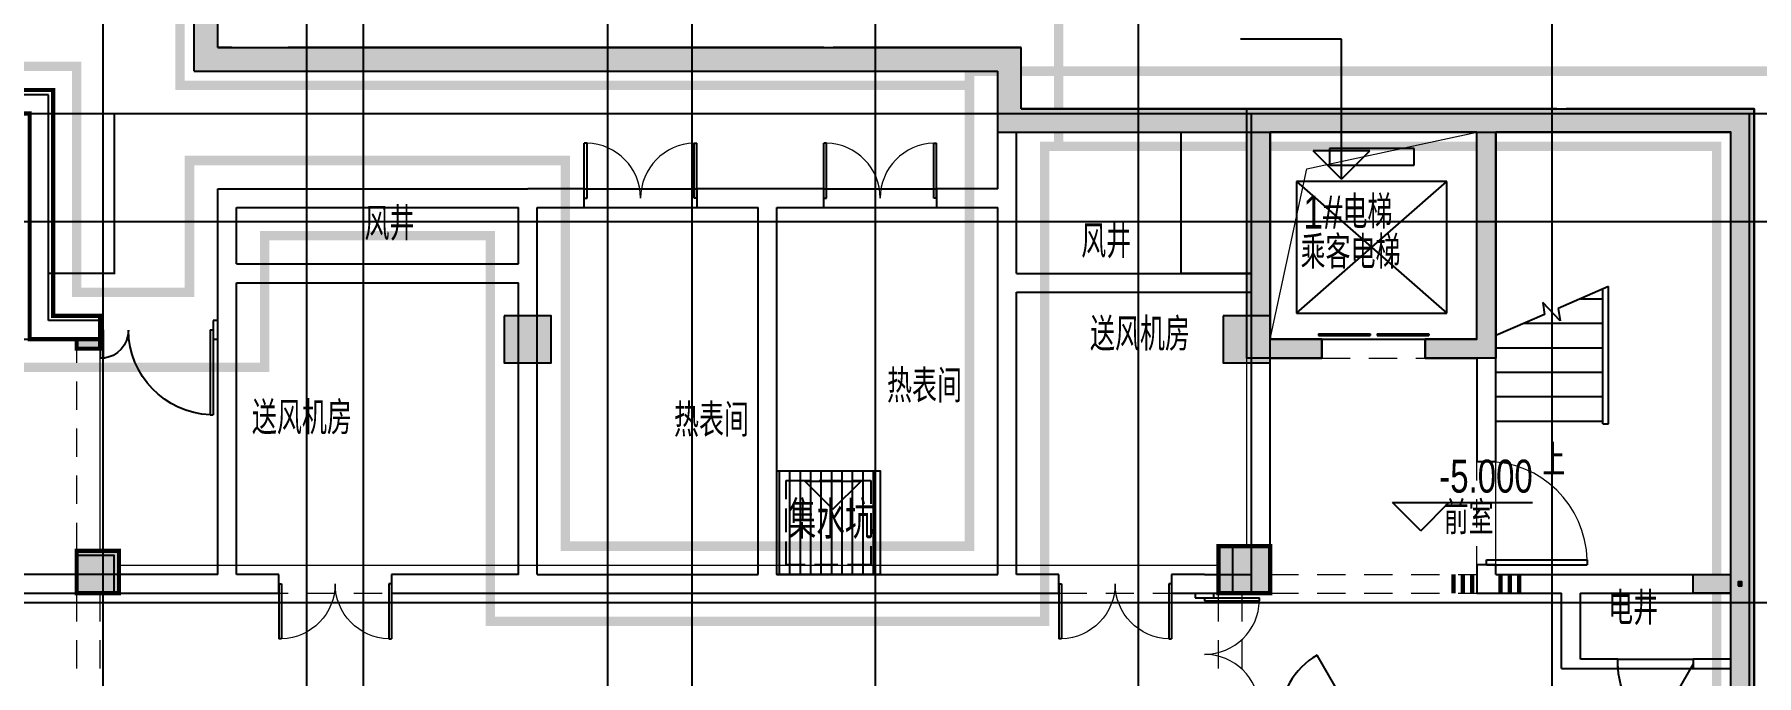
# Model space of a CAD drawing. Extents: x 369444 to 684549, y -549309 to 575337.
# Drawn here: x 587524 to 605849, y 277682 to 284497 of the extents above; entities that cross this region are included whole.
import ezdxf

# ---------------------------------------------------------------- set-up
doc = ezdxf.new("R2010")
doc.units = 0
doc.header["$LTSCALE"] = 1000
doc.header["$MEASUREMENT"] = 0
for name, pattern in [('__DASH', [0.35, 0.25, -0.1]), ('DASH', [0.35, 0.25, -0.1]), ('线型3', [500, 300, -200])]:
    doc.linetypes.add(name, pattern=pattern)
for name, color, linetype in [('COLUMN', 9, 'Continuous'), ('DIM_ELEV', 3, 'Continuous'), ('DIM_SYMB', 3, 'Continuous'), ('DOTE', 1, 'Continuous'), ('EVTR', 2, 'Continuous'), ('HS-A-轮廓线-地下室', 3, 'DASH'), ('PROMPT', 1, 'Continuous'), ('PUB_HATCH', 8, 'Continuous'), ('STAIR', 2, 'Continuous'), ('T-填充', 8, 'Continuous'), ('WALL', 9, 'Continuous'), ('WINDOW', 4, 'Continuous'), ('二期轮廓线', 8, 'DASH'), ('房间名称', 72, 'Continuous'), ('洞口上空图层', 211, 'Continuous'), ('砼墙', 151, 'Continuous'), ('防火分区线', 7, 'Continuous'), ('集水坑图层', 125, 'Continuous')]:
    doc.layers.add(name, color=color, linetype=linetype)
for name, color, linetype, lineweight in [('柱', 2, 'Continuous', 35), ('梁', 4, 'Continuous', 18), ('梁虚线', 134, '线型3', 18), ('次梁箍筋', 1, 'Continuous', 40), ('洞口边线', 9, 'Continuous', 18)]:
    doc.layers.add(name, color=color, linetype=linetype, lineweight=lineweight)
doc.styles.add('_HNSJY', font='HNSJY-07.shx', dxfattribs={"width": 0.75, "bigfont": 'HNSJY-HZ.shx'})
doc.styles.add('_TCH_DIM', font='SIMPLEX', dxfattribs={"bigfont": 'GBCBIG'})
doc.styles.add('HNSJY', font='hnsjy-07.shx', dxfattribs={"width": 0.8, "bigfont": 'hnsjy-hz.shx'})

# ---------------------------------------------------------------- blocks, each defined once
blk = doc.blocks.new('$DORLIB2D$00000127')
at = {"color": 0}
for points in [[(-0.533, 0.795), (-0.533, 0.69)], [(-0.033, 0.795), (-0.533, 0.795)], [(-0.033, 0.69), (-0.533, 0.69)], [(-0.033, 0.795), (-0.033, 0.69)], [(0.533, 0.795), (0.033, 0.795)], [(0.033, 0.795), (0.033, 0.69)], [(0.533, 0.69), (0.033, 0.69)], [(0.533, 0.795), (0.533, 0.69)], [(0.5, 0.5), (-0.5, 0.5)]]:
    blk.add_lwpolyline(points, dxfattribs=at)
blk = doc.blocks.new('$DorLib2D$00000002')
for p, q in [((-0.5, 0), (-0.5, 0.4875)), ((-0.475, 0.4875), (-0.5, 0.4875)), ((-0.475, 0), (-0.475, 0.4875)), ((0.475, 0), (0.475, 0.4875)), ((0.475, 0.4875), (0.5, 0.4875)), ((0.5, 0), (0.5, 0.4875)), ((-0.5, 0), (-0.475, 0)), ((0.5, 0), (0.475, 0))]:
    blk.add_line(p, q)
at = {"lineweight": 13}
for centre, start, end in [((-0.4875, 0), 0, 88.53072), ((0.4875, 0), 91.46928, 180)]:
    blk.add_arc(centre, 0.4875, start, end, dxfattribs=at)
blk = doc.blocks.new('$DorLib2D$00000001')
for p, q in [((0.45, 0.975), (0.5, 0.975)), ((0.45, 0), (0.45, 0.975)), ((0.5, 0), (0.5, 0.975)), ((0.5, 0), (0.45, 0))]:
    blk.add_line(p, q)
at = {"lineweight": 13}
blk.add_arc((0.475, 0), 0.975, 91.4693, 180, dxfattribs=at)
blk = doc.blocks.new('$DORLIB2D$00000228')
at = {"color": 0, "lineweight": -2}
blk.add_line((0.5, 0), (0, 0.866), dxfattribs=at)
blk.add_arc((0.5, 0), 1, 120, 180, dxfattribs=at)
blk = doc.blocks.new('$DorLib2D$00000225')
at = {"color": 0}
for p, q in [((0.475, -0.001), (0.475, 0.752)), ((0.475, 0.752), (0.5, 0.752)), ((0.5, -0.001), (0.5, 0.752)), ((-0.5, 0), (-0.5, 0.252)), ((-0.475, 0.252), (-0.5, 0.252)), ((-0.475, 0), (-0.475, 0.252)), ((-0.475, 0), (-0.5, 0)), ((0.475, -0.001), (0.5, -0.001))]:
    blk.add_line(p, q, dxfattribs=at)
for centre, radius, start, end in [((0.505, -0.002), 0.755, 92.2493, 179.7238), ((-0.501, 0.003), 0.251, 359.7899, 84.0974)]:
    blk.add_arc(centre, radius, start, end, dxfattribs=at)
blk = doc.blocks.new('column500')
h = blk.add_hatch(color=0)
h.dxf.hatch_style = 1
h.paths.add_polyline_path([(-216381, -381440), (-215881, -381440), (-215881, -380940), (-216381, -380940)])
at = {"color": 0}
blk.add_lwpolyline([(-216381, -381440), (-215881, -381440), (-215881, -380940), (-216381, -380940)], close=True, dxfattribs=at)
blk = doc.blocks.new('pokoigdsfgf')
h = blk.add_hatch(color=0)
h.dxf.hatch_style = 1
h.paths.add_polyline_path([(38490950117, 3905373716), (38490950117, 3905373216), (38490950517, 3905373216), (38490950517, 3905373716)])
at = {"color": 0}
blk.add_lwpolyline([(38490950117, 3905373716), (38490950117, 3905373216), (38490950517, 3905373216), (38490950517, 3905373716)], close=True, dxfattribs=at)
blk = doc.blocks.new('ppojigdsfgfd')
h = blk.add_hatch(color=0)
h.dxf.hatch_style = 1
h.paths.add_polyline_path([(38490947461.8653, 3905371345.5), (38490947461.8653, 3905370945.5), (38490947861.8653, 3905370945.5), (38490947861.8653, 3905371345.5)])
at = {"color": 0}
blk.add_lwpolyline([(38490947461.8653, 3905371345.5), (38490947461.8653, 3905370945.5), (38490947861.8653, 3905370945.5), (38490947861.8653, 3905371345.5)], close=True, dxfattribs=at)
blk = doc.blocks.new('17#梁图')
at = {"layer": '柱', "color": 0, "ltscale": 1, "const_width": 45}
for points in [[(-4557210, 2814773), (-4557210, 2815273), (-4557760, 2815273), (-4557760, 2814773)], [(-4569460, 2814773), (-4569460, 2815223), (-4569910, 2815223), (-4569910, 2814773)]]:
    blk.add_lwpolyline(points, close=True, dxfattribs=at)
at = {"layer": '梁', "color": 0, "lineweight": 18, "ltscale": 1}
for p, q in [((-4569660, 2815223), (-4569660, 2817473)), ((-4556660, 2817473), (-4555560, 2817473)), ((-4557460, 2815273), (-4557460, 2817273)), ((-4554810, 2814973), (-4554810, 2817273)), ((-4569460, 2815073), (-4557760, 2815073)), ((-4554810, 2814973), (-4552710, 2814973))]:
    blk.add_line(p, q, dxfattribs=at)
at = {"layer": '梁虚线', "color": 0, "lineweight": 18, "ltscale": 0.001}
for p, q in [((-4569910, 2815223), (-4569910, 2817473)), ((-4557210, 2815273), (-4557210, 2817273)), ((-4556660, 2817273), (-4555560, 2817273)), ((-4555010, 2814973), (-4555010, 2817273)), ((-4572610, 2814973), (-4569910, 2814973)), ((-4557210, 2814973), (-4555010, 2814973)), ((-4572710, 2814773), (-4569910, 2814773)), ((-4569910, 2813473), (-4569910, 2814773)), ((-4569660, 2813473), (-4569660, 2814773)), ((-4569460, 2814773), (-4557760, 2814773)), ((-4557760, 2813473), (-4557760, 2814773)), ((-4557510, 2813473), (-4557510, 2814773)), ((-4557210, 2814773), (-4554910, 2814773)), ((-4554910, 2814773), (-4552710, 2814773))]:
    blk.add_line(p, q, dxfattribs=at)
at = {"layer": '次梁箍筋', "color": 0, "linetype": 'Continuous'}
for points in [[(-4555260, 2814973, 44.9, 44.9, 0), (-4555260, 2814773, 0, 0, 0)], [(-4555160, 2814973, 44.9, 44.9, 0), (-4555160, 2814773, 0, 0, 0)], [(-4555060, 2814973, 44.9, 44.9, 0), (-4555060, 2814773, 0, 0, 0)], [(-4554760, 2814973, 44.9, 44.9, 0), (-4554760, 2814773, 0, 0, 0)], [(-4554660, 2814973, 44.9, 44.9, 0), (-4554660, 2814773, 0, 0, 0)], [(-4554560, 2814973, 44.9, 44.9, 0), (-4554560, 2814773, 0, 0, 0)]]:
    blk.add_lwpolyline(points, format="xyseb", dxfattribs=at)
at = {"layer": '洞口边线', "color": 0, "ltscale": 1}
blk.add_lwpolyline([(-4555010, 2819673), (-4557210, 2819673), (-4557210, 2817473), (-4556821, 2819284), (-4555010, 2819673)], close=True, dxfattribs=at)
at = {"layer": '砼墙', "color": 0, "ltscale": 1}
for p, q in [((-4557460, 2817273), (-4557460, 2819923)), ((-4557460, 2819923), (-4555010, 2819923)), ((-4555010, 2819923), (-4552060, 2819923)), ((-4552060, 2819923), (-4552060, 2814973)), ((-4555010, 2819673), (-4557210, 2819673)), ((-4557210, 2819673), (-4557210, 2817473)), ((-4555010, 2817473), (-4555010, 2819673)), ((-4552310, 2819673), (-4554810, 2819673)), ((-4554810, 2819673), (-4554810, 2817273)), ((-4552310, 2814973), (-4552310, 2819673)), ((-4557210, 2817473), (-4556660, 2817473)), ((-4556660, 2817473), (-4556660, 2817273)), ((-4555560, 2817273), (-4555560, 2817473)), ((-4555560, 2817473), (-4555010, 2817473)), ((-4556660, 2817273), (-4557460, 2817273)), ((-4554810, 2817273), (-4555560, 2817273)), ((-4552710, 2814773), (-4552710, 2814973)), ((-4552710, 2814973), (-4552310, 2814973)), ((-4552060, 2814973), (-4552060, 2811473)), ((-4552310, 2814773), (-4552710, 2814773)), ((-4552310, 2811223), (-4552310, 2814773))]:
    blk.add_line(p, q, dxfattribs=at)
at = {"layer": '砼墙', "color": 0, "ltscale": 1, "const_width": 45}
blk.add_lwpolyline([(-4569660, 2817473), (-4570410, 2817473), (-4570410, 2819873), (-4572610, 2819873), (-4572610, 2817673), (-4572060, 2817673), (-4572060, 2817473), (-4572810, 2817473), (-4572810, 2820123), (-4570410, 2820123), (-4570160, 2820123), (-4570160, 2817723), (-4569660, 2817723), (-4569660, 2817473), (-4569660, 2817373), (-4569910, 2817373), (-4569910, 2817473)], dxfattribs=at)

msp = doc.modelspace()

# ---------------------------------------------------------------- hatches: boundary and pattern name
at = {"layer": 'PUB_HATCH', "linetype": 'ByBlock'}
for points in [[(589224.5, 284107), (589474.5, 284357), (589474.5, 285957), (589224.5, 285707)], [(589474.5, 284357), (589224.5, 284107), (597774.5, 284107), (598024.5, 284357)], [(597774.5, 283457), (598024.5, 283707), (598024.5, 284357), (597774.5, 284107)], [(598024.5, 283707), (597774.5, 283457), (605574.5, 283457), (605824.5, 283707)], [(605574.5, 275007), (605824.5, 275257), (605824.5, 283707), (605574.5, 283457)], [(605824.5, 275257), (605824.5, 283707), (605574.5, 283457), (605574.5, 275007)]]:
    msp.add_hatch(color=256, dxfattribs=at).paths.add_polyline_path(points)
at = {"layer": 'T-填充'}
h = msp.add_hatch(color=8, dxfattribs=at)
h.dxf.hatch_style = 1
h.paths.add_polyline_path([(600674.5, 278557), (600674.5, 279057), (600124.5, 279057), (600124.5, 278557)])
h.paths.add_polyline_path([(599974.5, 277257), (599974.5, 277007), (599974.5, 276857), (600124.5, 276857), (600374.5, 276857), (600374.5, 277257)], flags=17)
h.paths.add_polyline_path([(588424.5, 278557), (588424.5, 279007), (587974.5, 279007), (587974.5, 278557)])
h.paths.add_polyline_path([(588224.5, 277257), (587774.5, 277257), (587774.5, 276857), (588024.5, 276857), (588224.5, 276857), (588224.5, 277007)], flags=17)
h.paths.add_polyline_path([(607624.5, 275007), (605574.5, 275007), (605574.5, 278557), (605174.5, 278557), (605174.5, 278757), (605574.5, 278757), (605574.5, 283457), (603074.5, 283457), (603074.5, 281057), (602324.5, 281057), (602324.5, 281257), (602874.5, 281257), (602874.5, 283457), (600674.5, 283457), (600674.5, 281257), (601224.5, 281257), (601224.5, 281057), (600424.5, 281057), (600424.5, 283707), (602874.5, 283707), (605824.5, 283707), (605824.5, 278757), (605824.5, 275257), (607874.5, 275257), (611474.5, 275257), (614474.5, 275257), (614474.5, 272107), (614474.5, 265707), (613924.5, 265707), (613924.5, 265957), (614174.5, 265957), (614174.5, 271857), (613774.5, 271857), (613774.5, 272107), (614174.5, 272107), (614174.5, 275007), (611474.5, 275007), (611474.5, 273257), (611224.5, 273257), (611224.5, 275007), (607874.5, 275007), (607874.5, 274157), (607624.5, 274157)])
h.paths.add_polyline_path([(592274.5, 274207), (591724.5, 274207), (591724.5, 274457), (592274.5, 274457), (592674.5, 274457), (592674.5, 274207), (592524.5, 274207), (592524.5, 271307), (590774.5, 271307), (590774.5, 271557), (592274.5, 271557)], flags=17)
h.paths.add_polyline_path([(582974.5, 283657), (582574.5, 283657), (582574.5, 282107), (582324.5, 282107), (582324.5, 283907), (582974.5, 283907)])
h.paths.add_polyline_path([(598224.5, 266707), (597374.5, 266707), (596674.5, 266707), (596674.5, 266957), (597124.5, 266957), (597124.5, 270157), (597374.5, 270157), (597374.5, 266957), (598224.5, 266957)], flags=17)
h.paths.add_polyline_path([(590774.5, 266707), (589924.5, 266707), (589924.5, 266957), (590774.5, 266957), (590774.5, 270157), (591024.5, 270157), (591024.5, 266957), (591474.5, 266957), (591474.5, 266707)], flags=17)
h.paths.add_polyline_path([(596424.5, 274207), (595874.5, 274207), (595874.5, 271557), (597374.5, 271557), (597374.5, 271307), (595624.5, 271307), (595624.5, 274207), (595474.5, 274207), (595474.5, 274457), (595874.5, 274457), (596424.5, 274457)], flags=17)
h.paths.add_polyline_path([(604774.5, 266707), (603724.5, 266707), (602974.5, 266707), (602974.5, 266957), (603724.5, 266957), (603724.5, 270757), (604024.5, 270757), (604024.5, 266957), (604774.5, 266957)], flags=17)
h.paths.add_polyline_path([(600124.5, 274232), (599674.5, 274232), (599674.5, 274482), (600374.5, 274482), (600374.5, 271307), (600124.5, 271307)], flags=17)
h.paths.add_polyline_path([(588474.5, 274207), (588024.5, 274207), (588024.5, 271307), (587774.5, 271307), (587774.5, 274457), (588474.5, 274457)], flags=17)
h.paths.add_polyline_path([(584124.5, 266707), (583374.5, 266707), (583374.5, 266957), (584124.5, 266957), (584124.5, 270657), (584424.5, 270657), (584424.5, 266957), (585174.5, 266957), (585174.5, 266707)], flags=17)
h.paths.add_polyline_path([(583024.5, 278557), (582574.5, 278557), (582574.5, 277587), (582274.5, 277587), (582274.5, 278557), (582274.5, 279957), (582574.5, 279957), (582574.5, 278757), (583024.5, 278757)])
h.paths.add_polyline_path([(574224.5, 265707), (573674.5, 265707), (573674.5, 270407), (573974.5, 270407), (573974.5, 265957), (574224.5, 265957)])
h.paths.add_polyline_path([(578174.5, 266707), (577474.5, 266707), (577474.5, 265707), (576624.5, 265707), (576624.5, 265957), (577224.5, 265957), (577224.5, 266957), (577224.5, 269857), (577474.5, 269857), (577474.5, 266957), (578174.5, 266957)], flags=17)
h.paths.add_polyline_path([(600374.5, 266707), (600024.5, 266707), (600024.5, 266957), (600074.5, 266957), (600074.5, 270157), (600374.5, 270157), (600374.5, 266957), (600574.5, 266957), (600574.5, 266707)], flags=17)
h.paths.add_polyline_path([(588124.5, 266707), (587774.5, 266707), (587574.5, 266707), (587574.5, 266957), (587774.5, 266957), (587774.5, 270157), (588074.5, 270157), (588074.5, 266957), (588124.5, 266957)], flags=17)
h.paths.add_polyline_path([(574374.5, 271857), (573674.5, 271857), (573674.5, 275257), (574349.5, 275257), (574349.5, 275007), (573974.5, 275007), (573974.5, 272107), (574374.5, 272107)])
edge = h.paths.add_edge_path()
edge.add_line((588224.5, 281257), (587474.5, 281257))
edge.add_line((587474.5, 281257), (587474.5, 283657))
edge.add_line((587474.5, 283657), (585274.5, 283657))
edge.add_line((585274.5, 283657), (585274.5, 281457))
edge.add_line((585274.5, 281457), (585824.5, 281457))
edge.add_line((585824.5, 281457), (585824.5, 281257))
edge.add_line((585824.5, 281257), (585074.5, 281257))
edge.add_line((585074.5, 281257), (585074.5, 283907))
edge.add_line((585074.5, 283907), (587474.5, 283907))
edge.add_line((587474.5, 283907), (587724.5, 283907))
edge.add_line((587724.5, 283907), (587724.5, 281507))
edge.add_line((587724.5, 281507), (588224.5, 281507))
edge.add_line((588224.5, 281507), (588224.5, 281257))
edge.add_line((588224.5, 281257), (588224.5, 281157))
edge.add_line((588224.5, 281157), (587974.5, 281157))
edge.add_line((587974.5, 281157), (587974.5, 281257))
h.paths.add_polyline_path([(588224.5, 281257), (587474.5, 281257), (587474.5, 283657), (585274.5, 283657), (585274.5, 281457), (585824.5, 281457), (585824.5, 281257), (585074.5, 281257), (585074.5, 283907), (587474.5, 283907), (587724.5, 283907), (587724.5, 281507), (588224.5, 281507)], flags=17)
edge = h.paths.add_edge_path()
edge.add_line((614224.5, 262126), (614474.5, 262126))
edge.add_line((614224.5, 262126), (614224.5, 265707))
edge.add_line((614474.5, 262126), (614474.5, 265707))
edge.add_line((588024.5, 276857), (588024.5, 276107))
edge.add_line((588024.5, 276107), (584424.5, 276107))
edge.add_line((584424.5, 276107), (584424.5, 275007))
edge.add_line((584424.5, 275007), (584424.5, 272857))
edge.add_line((584424.5, 272857), (584124.5, 272857))
edge.add_line((584124.5, 272857), (584124.5, 275007))
edge.add_line((584124.5, 275007), (582574.5, 275007))
edge.add_line((582574.5, 275007), (580524.5, 275007))
edge.add_line((580524.5, 275007), (580524.5, 274157))
edge.add_line((580524.5, 274157), (580274.5, 274157))
edge.add_line((580274.5, 274157), (580274.5, 275007))
edge.add_line((580274.5, 275007), (576924.5, 275007))
edge.add_line((576924.5, 275007), (576924.5, 272107))
edge.add_line((576924.5, 272107), (580274.5, 272107))
edge.add_line((580274.5, 272107), (580274.5, 272657))
edge.add_line((580274.5, 272657), (580524.5, 272657))
edge.add_line((580524.5, 272657), (580524.5, 271857))
edge.add_line((580524.5, 271857), (580524.5, 266957))
edge.add_line((580524.5, 266957), (580674.5, 266957))
edge.add_line((580674.5, 266957), (580674.5, 266707))
edge.add_line((580674.5, 266707), (580524.5, 266707))
edge.add_line((580524.5, 266707), (580524.5, 265957))
edge.add_line((580524.5, 265957), (610674.5, 265957))
edge.add_line((610674.5, 265957), (610674.5, 266707))
edge.add_line((610674.5, 266707), (609974.5, 266707))
edge.add_line((609974.5, 266707), (609974.5, 266957))
edge.add_line((609974.5, 266957), (610674.5, 266957))
edge.add_line((610674.5, 266957), (610674.5, 269757))
edge.add_line((610674.5, 269757), (610924.5, 269757))
edge.add_line((610924.5, 269757), (610924.5, 266957))
edge.add_line((610924.5, 266957), (610924.5, 265957))
edge.add_line((610924.5, 265957), (611924.5, 265957))
edge.add_line((611924.5, 265957), (611924.5, 271857))
edge.add_line((611924.5, 271857), (607874.5, 271857))
edge.add_line((607874.5, 271857), (607874.5, 266957))
edge.add_line((607874.5, 266957), (608174.5, 266957))
edge.add_line((608174.5, 266957), (608174.5, 266707))
edge.add_line((608174.5, 266707), (607874.5, 266707))
edge.add_line((607874.5, 266707), (607474.5, 266707))
edge.add_line((607474.5, 266707), (607474.5, 266957))
edge.add_line((607474.5, 266957), (607624.5, 266957))
edge.add_line((607624.5, 266957), (607624.5, 271857))
edge.add_line((607624.5, 271857), (603724.5, 271857))
edge.add_line((603724.5, 271857), (603724.5, 276107))
edge.add_line((603724.5, 276107), (600124.5, 276107))
edge.add_line((600124.5, 276107), (600124.5, 276857))
edge.add_line((587774.5, 276857), (587774.5, 276357))
edge.add_line((587774.5, 276357), (584124.5, 276357))
edge.add_line((584124.5, 276357), (584124.5, 275257))
edge.add_line((584124.5, 275257), (582574.5, 275257))
edge.add_line((582574.5, 275257), (582574.5, 276227))
edge.add_line((582574.5, 276227), (582274.5, 276227))
edge.add_line((582274.5, 276227), (582274.5, 275257))
edge.add_line((582274.5, 275257), (580274.5, 275257))
edge.add_line((580274.5, 275257), (576674.5, 275257))
edge.add_line((576674.5, 275257), (576199.5, 275257))
edge.add_line((576199.5, 275257), (576199.5, 275007))
edge.add_line((576199.5, 275007), (576674.5, 275007))
edge.add_line((576674.5, 275007), (576674.5, 271857))
edge.add_line((576674.5, 271857), (580274.5, 271857))
edge.add_line((580274.5, 271857), (580274.5, 266957))
edge.add_line((580274.5, 266957), (579974.5, 266957))
edge.add_line((579974.5, 266957), (579974.5, 266707))
edge.add_line((579974.5, 266707), (580274.5, 266707))
edge.add_line((580274.5, 266707), (580274.5, 265707))
edge.add_line((580274.5, 265707), (610674.5, 265707))
edge.add_line((610674.5, 265707), (612174.5, 265707))
edge.add_line((612174.5, 265707), (612174.5, 272107))
edge.add_line((612174.5, 272107), (607874.5, 272107))
edge.add_line((607874.5, 272107), (607874.5, 272657))
edge.add_line((607874.5, 272657), (607624.5, 272657))
edge.add_line((607624.5, 272657), (607624.5, 272107))
edge.add_line((607624.5, 272107), (604024.5, 272107))
edge.add_line((604024.5, 272107), (604024.5, 276357))
edge.add_line((604024.5, 276357), (600374.5, 276357))
edge.add_line((600374.5, 276357), (600374.5, 276857))
edge.add_line((588224.5, 277257), (599974.5, 277257))
edge.add_line((588224.5, 277007), (599974.5, 277007))
h = msp.add_hatch(color=256, dxfattribs=at)
h.dxf.hatch_style = 1
h.paths.add_polyline_path([(587974.5, 281157), (588224.5, 281157), (588224.5, 281257), (587974.5, 281257)])
at = {"layer": 'WINDOW'}
h = msp.add_hatch(dxfattribs=at)
h.set_pattern_fill('ANSI31', color=8, scale=70, angle=45)
h.set_pattern_definition([(90, (277079.14, -330573.47), (-111.125, 2e-14), [])])
h.paths.add_polyline_path([(595424.5, 278757), (596524.5, 278757), (596524.5, 279857), (595424.5, 279857)])

# ---------------------------------------------------------------- linework, layer by layer
at = {"layer": 'DIM_ELEV'}
for p, q in [((601432.7, 284446.9), (600359.2, 284446.9)), ((601432.7, 282958.7), (601432.7, 284446.9)), ((601432.7, 282958.7), (601132.7, 283258.7)), ((601732.7, 283258.7), (601132.7, 283258.7)), ((601432.7, 282958.7), (601732.7, 283258.7)), ((596021.4, 279449), (595721.4, 279749)), ((595721.4, 279749), (596321.4, 279749)), ((596021.4, 279449), (596321.4, 279749)), ((602275.5, 279221.6), (601975.5, 279521.6)), ((601975.5, 279521.6), (603465.7, 279521.6)), ((602275.5, 279221.6), (602575.5, 279521.6))]:
    msp.add_line(p, q, dxfattribs=at)
at = {"layer": 'DIM_SYMB', "elevation": 0}
msp.add_lwpolyline([(603674.5, 280257, 0, 0, 0), (603674.5, 281127, 80, 0, 0), (603674.5, 281427, 0, 0, 0)], format="xyseb", dxfattribs=at)
at = {"layer": 'DOTE', "color": 8}
for p, q in [((588254.5, 261807), (588254.5, 476704.8)), ((590424.5, 59364.2), (590424.5, 476704.8)), ((591024.5, 261807), (591024.5, 476704.8)), ((593624.5, 261807), (593624.5, 476704.8)), ((594524.5, 261807), (594524.5, 476704.8)), ((596474.5, 261807), (596474.5, 476704.8)), ((599274.5, 59364.2), (599274.5, 476704.8)), ((603674.5, 261807), (603674.5, 476704.8))]:
    msp.add_line(p, q, dxfattribs=at)
at = {"layer": 'DOTE', "color": 8, "lineweight": -2}
for p, q in [((377844.4, 283657), (624570.9, 283657)), ((377844.4, 282507), (624570.9, 282507)), ((377844.4, 278457), (624570.9, 278457))]:
    msp.add_line(p, q, dxfattribs=at)
at = {"layer": 'EVTR'}
for p, q in [((602204.5, 283283.1, 0), (601304.5, 283283.1, 0)), ((601304.5, 283283.1, 0), (601304.5, 283108.1, 0)), ((602204.5, 283108.1, 0), (602204.5, 283283.1, 0)), ((601304.5, 283108.1, 0), (602204.5, 283108.1, 0)), ((600954.5, 281533.1, 0), (602554.5, 282933.1, 0)), ((600954.5, 282933.1, 0), (602554.5, 281533.1, 0)), ((602554.5, 282933.1, 0), (600954.5, 282933.1, 0)), ((600954.5, 282933.1, 0), (600954.5, 281533.1, 0)), ((602554.5, 281533.1, 0), (602554.5, 282933.1, 0)), ((600954.5, 281533.1, 0), (602554.5, 281533.1, 0))]:
    msp.add_line(p, q, dxfattribs=at)
at = {"layer": 'HS-A-轮廓线-地下室', "lineweight": -2, "ltscale": 8}
msp.add_lwpolyline([(600424.5, 249357.4), (600424.5, 259157), (600424.5, 259157), (614474.5, 259157), (614474.5, 275257), (605824.5, 275257), (605824.5, 283707), (598024.5, 283707), (598024.5, 284357), (589474.5, 284357), (589474.5, 285957), (588504.5, 285957), (588504.5, 322907), (610674.5, 322907), (610674.5, 321907), (614474.5, 321907), (614474.5, 331457), (605824.5, 331457), (605824.5, 339907), (603124.5, 339907), (603124.5, 340907), (596724.5, 340907), (596724.5, 380057)], dxfattribs=at)
at = {"layer": 'PROMPT'}
for p, q in [((605654.5, 278637), (605694.5, 278677)), ((605654.5, 278677), (605694.5, 278637))]:
    msp.add_line(p, q, dxfattribs=at)
msp.add_lwpolyline([(605654.5, 278637), (605694.5, 278637), (605694.5, 278677), (605654.5, 278677)], close=True, dxfattribs=at)
at = {"layer": 'STAIR'}
for p, q in [((604274.5, 281817), (603738.6, 281584.8)), ((603974.5, 281687), (604214.5, 281687)), ((604214.5, 280357), (604214.5, 281791)), ((604274.5, 280387), (604274.5, 281817)), ((604274.5, 280357), (604274.5, 281817)), ((603592.1, 281521.3), (603074.5, 281297)), ((603758.4, 281451.2), (603573.5, 281646.6)), ((603573.5, 281646.6), (603592.1, 281521.3)), ((603738.6, 281584.8), (603758.4, 281451.2)), ((603074.5, 280387), (603074.5, 281297)), ((603374.5, 281427), (604214.5, 281427)), ((603074.5, 281167), (604214.5, 281167)), ((603074.5, 280907), (604214.5, 280907)), ((603074.5, 280647), (604214.5, 280647)), ((603074.5, 280387), (604214.5, 280387)), ((604214.5, 280357), (604274.5, 280357))]:
    msp.add_line(p, q, dxfattribs=at)
at = {"layer": 'WALL', "linetype": 'ByBlock'}
for p, q in [((589474.5, 284357), (589474.5, 285957)), ((589224.5, 284107), (589224.5, 285707)), ((589474.5, 284357), (598024.5, 284357)), ((598024.5, 283707), (598024.5, 284357)), ((589224.5, 284107), (597774.5, 284107)), ((597774.5, 283457), (597774.5, 284107)), ((598024.5, 283707), (605824.5, 283707)), ((605824.5, 275257), (605824.5, 283707)), ((605824.5, 275257), (605824.5, 283707)), ((597774.5, 283457), (605574.5, 283457)), ((605574.5, 275007), (605574.5, 283457)), ((605574.5, 275007), (605574.5, 283457))]:
    msp.add_line(p, q, dxfattribs=at)
at = {"layer": 'WALL'}
for p, q in [((587674.5, 283857), (585174.5, 283857)), ((587674.5, 281457), (587674.5, 283857)), ((600474.5, 283657), (602974.5, 283657)), ((600474.5, 281857), (600474.5, 283657)), ((602974.5, 283657), (605774.5, 283657)), ((605774.5, 278657), (605774.5, 283657)), ((597774.5, 282857), (597774.5, 283457)), ((597774.5, 283457), (597974.5, 283457)), ((597974.5, 282757), (597974.5, 283457)), ((600674.5, 283457), (602874.5, 283457)), ((600674.5, 281857), (600674.5, 283457)), ((602874.5, 281257), (602874.5, 283457)), ((603074.5, 281157), (603074.5, 283457)), ((603074.5, 283457), (605574.5, 283457)), ((605574.5, 278757), (605574.5, 283457)), ((589474.5, 282857), (592774.5, 282857)), ((589474.5, 281957), (589474.5, 282857)), ((593374.5, 282857), (592774.5, 282857)), ((593374.5, 282657), (593374.5, 282857)), ((595324.5, 282857), (594574.5, 282857)), ((594574.5, 282857), (594574.5, 282657)), ((595924.5, 282857), (595324.5, 282857)), ((595924.5, 282657), (595924.5, 282857)), ((597774.5, 282857), (597124.5, 282857)), ((597124.5, 282857), (597124.5, 282657)), ((597974.5, 281957), (597974.5, 282757)), ((589674.5, 282657), (592674.5, 282657)), ((589674.5, 282057), (589674.5, 282657)), ((592674.5, 282057), (592674.5, 282657)), ((592874.5, 282657), (593374.5, 282657)), ((592874.5, 281957), (592874.5, 282657)), ((594574.5, 282657), (595224.5, 282657)), ((595224.5, 278757), (595224.5, 282657)), ((595424.5, 278757), (595424.5, 282657)), ((595424.5, 282657), (595924.5, 282657)), ((597124.5, 282657), (597774.5, 282657)), ((597774.5, 281857), (597774.5, 282657)), ((589674.5, 282057), (592674.5, 282057)), ((589474.5, 281357), (589474.5, 281957)), ((589674.5, 281857), (592674.5, 281857)), ((589674.5, 281357), (589674.5, 281857)), ((592674.5, 278757), (592674.5, 281857)), ((592874.5, 278757), (592874.5, 281957)), ((597774.5, 278757), (597774.5, 281857)), ((597974.5, 281957), (600474.5, 281957)), ((600474.5, 281157), (600474.5, 281857)), ((600674.5, 281257), (600674.5, 281857)), ((597974.5, 278757), (597974.5, 281757)), ((597974.5, 281757), (600474.5, 281757)), ((588224.9, 281457), (587674.5, 281457)), ((588224.9, 281257), (588224.9, 281457)), ((589474.5, 281457), (589424.9, 281457)), ((589424.9, 281457), (589424.9, 281257)), ((589474.5, 278757), (589474.5, 281357)), ((589674.5, 278757), (589674.5, 281357)), ((586924.5, 281257), (587574.5, 281257)), ((587574.5, 281257), (588224.9, 281257)), ((589424.9, 281257), (589474.5, 281257)), ((600474.5, 278557), (600474.5, 281157)), ((601224.5, 281257), (600674.5, 281257)), ((601224.5, 281057), (601224.5, 281257)), ((602874.5, 281257), (602324.5, 281257)), ((602324.5, 281257), (602324.5, 281057)), ((603074.5, 279957), (603074.5, 281157)), ((600674.5, 281057), (601224.5, 281057)), ((600674.5, 278557), (600674.5, 281057)), ((602324.5, 281057), (602874.5, 281057)), ((602874.5, 281057), (602874.5, 279957)), ((602874.5, 279957), (603074.5, 279957)), ((589474.5, 278757), (587224.5, 278757)), ((590124.5, 278757), (589674.5, 278757)), ((590124.5, 278557), (590124.5, 278757)), ((592674.5, 278757), (591324.5, 278757)), ((591324.5, 278757), (591324.5, 278557)), ((592874.5, 278757), (595224.5, 278757)), ((595424.5, 278757), (597774.5, 278757)), ((598424.5, 278757), (597974.5, 278757)), ((598424.5, 278557), (598424.5, 278757)), ((599974.5, 278757), (599624.5, 278757)), ((599624.5, 278757), (599624.5, 278557)), ((599974.5, 278757), (600474.5, 278757)), ((603074.5, 278857), (602874.5, 278857)), ((602874.5, 278857), (602874.5, 278557)), ((603074.5, 278757), (603074.5, 278857)), ((603074.5, 278757), (603874.5, 278757)), ((603874.5, 278757), (605574.5, 278757)), ((587224.5, 278557), (589574.5, 278557)), ((589574.5, 278557), (590124.5, 278557)), ((591324.5, 278557), (592774.5, 278557)), ((592774.5, 278557), (595324.5, 278557)), ((595324.5, 278557), (597874.5, 278557)), ((597874.5, 278557), (598424.5, 278557)), ((599624.5, 278557), (599974.5, 278557)), ((599874.5, 278557), (599874.5, 278507)), ((599974.5, 278557), (600474.5, 278557)), ((600074.5, 278507), (600074.5, 278557)), ((600474.5, 278557), (600674.5, 278557)), ((602874.5, 278557), (603774.5, 278557)), ((603774.5, 277757), (603774.5, 278557)), ((603974.5, 278557), (605574.5, 278557)), ((603974.5, 277857), (603974.5, 278557)), ((605574.5, 277857), (605574.5, 278557)), ((605774.5, 277857), (605774.5, 278657)), ((599874.5, 278507), (600074.5, 278507)), ((604374.5, 277857), (603974.5, 277857)), ((604374.5, 277757), (604374.5, 277857)), ((605574.5, 277857), (605174.5, 277857)), ((605174.5, 277857), (605174.5, 277757)), ((605774.5, 276257), (605774.5, 277857)), ((603774.5, 277757), (604374.5, 277757)), ((605174.5, 277757), (605574.5, 277757)), ((605574.5, 276357), (605574.5, 277757))]:
    msp.add_line(p, q, dxfattribs=at)
at = {"layer": 'WINDOW'}
for p, q in [((593374.5, 282857), (594574.5, 282857)), ((595924.5, 282857), (597124.5, 282857)), ((593374.5, 282657), (594574.5, 282657)), ((595924.5, 282657), (597124.5, 282657)), ((604374.5, 277857, 0), (605174.5, 277857, 0)), ((604374.5, 277757, 0), (605174.5, 277757, 0))]:
    msp.add_line(p, q, dxfattribs=at)
at = {"layer": '二期轮廓线', "ltscale": 6}
msp.add_lwpolyline([(600424.6, 249357.4), (600424.6, 259157), (600424.6, 259157), (614474.6, 259157), (614474.6, 275257), (605824.6, 275257), (605824.6, 283707), (598024.6, 283707), (598024.6, 284357), (589474.6, 284357), (589474.6, 285957), (588504.6, 285957), (588504.6, 322907), (610674.6, 322907), (610674.6, 321907), (614474.6, 321907), (614474.6, 331457), (605824.6, 331457), (605824.6, 339907), (603124.6, 339907), (603124.6, 340907), (596724.6, 340907), (596724.6, 380057)], dxfattribs=at)
at = {"layer": '洞口上空图层', "linetype": 'DASH', "const_width": 20}
for points in [[(588374.5, 283657), (587674.5, 283657), (587674.5, 281957), (588374.5, 281957)], [(599724.5, 283457), (600474.5, 283457), (600474.5, 281957), (599724.5, 281957)]]:
    msp.add_lwpolyline(points, close=True, dxfattribs=at)
at = {"layer": '砼墙', "color": 8, "ltscale": 1}
for points in [[(588224.5, 281257), (587474.5, 281257), (587474.5, 283657), (585274.5, 283657), (585274.5, 281457), (585824.5, 281457), (585824.5, 281257), (585074.5, 281257), (585074.5, 283907), (587474.5, 283907), (587724.5, 283907), (587724.5, 281507), (588224.5, 281507), (588224.5, 281257), (588224.5, 281157), (587974.5, 281157), (587974.5, 281257)], [(607624.5, 275007), (605574.5, 275007), (605574.5, 278557), (605174.5, 278557), (605174.5, 278757), (605574.5, 278757), (605574.5, 283457), (603074.5, 283457), (603074.5, 281057), (602324.5, 281057), (602324.5, 281257), (602874.5, 281257), (602874.5, 283457), (600674.5, 283457), (600674.5, 281257), (601224.5, 281257), (601224.5, 281057), (600424.5, 281057), (600424.5, 283707), (602874.5, 283707), (605824.5, 283707), (605824.5, 278757), (605824.5, 275257), (607874.5, 275257)]]:
    msp.add_lwpolyline(points, dxfattribs=at)
for points in [[(588424.5, 278557), (588424.5, 279007), (587974.5, 279007), (587974.5, 278557)], [(600674.5, 278557), (600674.5, 279057), (600124.5, 279057), (600124.5, 278557)]]:
    msp.add_lwpolyline(points, close=True, dxfattribs=at)
at = {"layer": '防火分区线', "color": 2, "linetype": 'DASH', "ltscale": 8, "const_width": 100}
for points in [[(561074.5, 283357), (566774.5, 283357), (566774.5, 290807), (585074.5, 290807), (585074.5, 283357), (587174.5, 283357), (587174.5, 280957), (589974.5, 280957), (589974.5, 282357), (592374.5, 282357), (592374.5, 278257), (598274.5, 278257), (598274.5, 283307), (598424.5, 283307), (598424.5, 284757), (589874.5, 284757), (589874.5, 286357), (588904.5, 286357), (588904.5, 323407)], [(560274.5, 284157), (565974.5, 284157), (565974.5, 291607), (585874.5, 291607), (585874.5, 284157), (587974.5, 284157), (587974.5, 281757), (589174.5, 281757), (589174.5, 283157), (593174.5, 283157), (593174.5, 279057), (597474.5, 279057), (597474.5, 283957), (589074.5, 283957), (589074.5, 285557), (588104.5, 285557), (588104.5, 322607)]]:
    msp.add_lwpolyline(points, dxfattribs=at)
at = {"layer": '防火分区线', "color": 3, "linetype": 'DASH', "ltscale": 8, "const_width": 100}
for points in [[(560274.5, 284157), (587974.5, 284157), (587974.5, 281757), (589174.5, 281757), (589174.5, 283157), (593174.5, 283157), (593174.5, 279057), (597474.5, 279057), (597474.5, 284107), (606224.5, 284107), (606224.5, 275657), (614874.5, 275657), (614874.5, 258757), (600824.5, 258757), (600824.5, 248957.4)], [(561074.5, 283357), (587174.5, 283357), (587174.5, 280957), (589974.5, 280957), (589974.5, 282357), (592374.5, 282357), (592374.5, 278257), (598274.5, 278257), (598274.5, 283307), (605424.5, 283307), (605424.5, 274857), (614074.5, 274857), (614074.5, 259557), (600024.5, 259557), (600024.5, 249757.4)]]:
    msp.add_lwpolyline(points, dxfattribs=at)
at = {"layer": '集水坑图层'}
msp.add_lwpolyline([(596524.5, 278757), (595424.5, 278757), (595424.5, 279857), (596524.5, 279857)], close=True, dxfattribs=at)
at = {"layer": '集水坑图层', "linetype": '__DASH'}
msp.add_lwpolyline([(596424.5, 278857), (595524.5, 278857), (595524.5, 279757), (596424.5, 279757)], close=True, dxfattribs=at)

# ---------------------------------------------------------------- block references
at = {"color": 8}
msp.add_blockref('17#梁图', (5157884.1, -2536216.1), dxfattribs=at)
at = {"layer": 'COLUMN', "color": 8, "rotation": 270}
for p in [(973964.3, 65126), (981614.3, 65126)]:
    msp.add_blockref('column500', p, dxfattribs=at)
at = {"layer": 'COLUMN', "color": 8, "lineweight": -2}
for name, p in [('ppojigdsfgfd', (-38490359487.4, -3905092388.4)), ('pokoigdsfgf', (-38490349842.5, -3905094659))]:
    msp.add_blockref(name, p, dxfattribs=at)
at = {"layer": 'WINDOW'}
for name, p, xscale, yscale, zscale in [('$DorLib2D$00000002', (593974.5, 282757), 1200, 1200, 1200), ('$DorLib2D$00000002', (596524.5, 282757), 1200, 1200, 1200), ('$DORLIB2D$00000127', (601774.5, 281157), -1100, 200, -1100), ('$DORLIB2D$00000228', (601174.5, 277207), 800, 800, 800)]:
    msp.add_blockref(name, p, dxfattribs=dict(at, xscale=xscale, yscale=yscale, zscale=zscale))
for name, p, xscale, yscale, zscale, rotation in [('$DorLib2D$00000225', (588824.9, 281357), -1200, 1200, -1200, 180), ('$DorLib2D$00000001', (602974.5, 279407), 1100, 1100, -1100, 270), ('$DorLib2D$00000002', (590724.5, 278657), -1200, 1200, 1200, 180), ('$DorLib2D$00000002', (599024.5, 278657), -1200, 1200, 1200, 180), ('$DorLib2D$00000002', (599974.5, 277907), 1200, 1200, 1200, 270), ('$DORLIB2D$00000228', (604774.5, 277807), -800, 800, 800, 180)]:
    msp.add_blockref(name, p, dxfattribs=dict(at, xscale=xscale, yscale=yscale, zscale=zscale, rotation=rotation))

# ---------------------------------------------------------------- texts
at = {"layer": 'DIM_ELEV', "color": 7, "style": '_HNSJY', "width": 0.75}
msp.add_text('-5.000', height=350, dxfattribs=at).set_placement((602473.2, 279626.6))
at = {"layer": 'DIM_SYMB', "color": 7, "style": '_TCH_DIM'}
msp.add_text('上', height=337.6, dxfattribs=at).set_placement((603570.2, 279802))
at = {"layer": '房间名称', "style": 'HNSJY', "width": 0.8}
for s, height, p in [('1#电梯', 350, (601026.6, 282434, 0)), ('乘客电梯', 350, (600997.2, 282005.7, 0)), ('集水坑', 400, (595539.5, 279136.3))]:
    msp.add_text(s, height=height, dxfattribs=at).set_placement(p)
for s, p in [('风井', (591036.6, 282308.7)), ('风井', (598662.6, 282121.7)), ('送风机房', (598756.4, 281133.8)), ('热表间', (596596.4, 280584.3)), ('送风机房', (589838.6, 280245.1)), ('热表间', (594329.6, 280220.3)), ('前室', (602520.2, 279182.8, 0)), ('电井', (604269.6, 278221.5, 0))]:
    msp.add_text(s, height=350, rotation=360, dxfattribs=at).set_placement(p)

doc.saveas('drawing.dxf')
